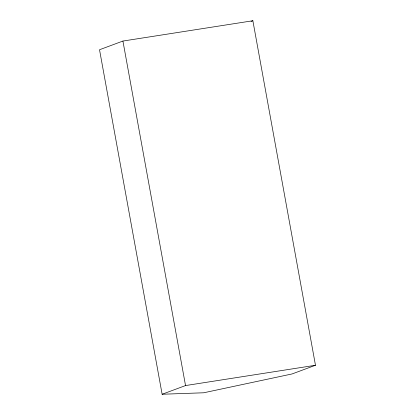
<?xml version="1.0" encoding="UTF-8"?>
<svg xmlns="http://www.w3.org/2000/svg" width="415" height="415" viewBox="0 0 415 415"><rect width="100%" height="100%" fill="white"/><g stroke="black" fill="none" stroke-linecap="round" stroke-linejoin="round"><path stroke-width="0.62" d="M122.923 41.054L99.522 49.738L162.13 394.25L203.698 392.782L292.077 373.946L315.478 365.262L252.87 20.75L122.923 41.054L185.536 385.566L162.13 394.25M251.07 21.419L252.87 20.75M185.536 385.566L315.478 365.262"/></g></svg>
